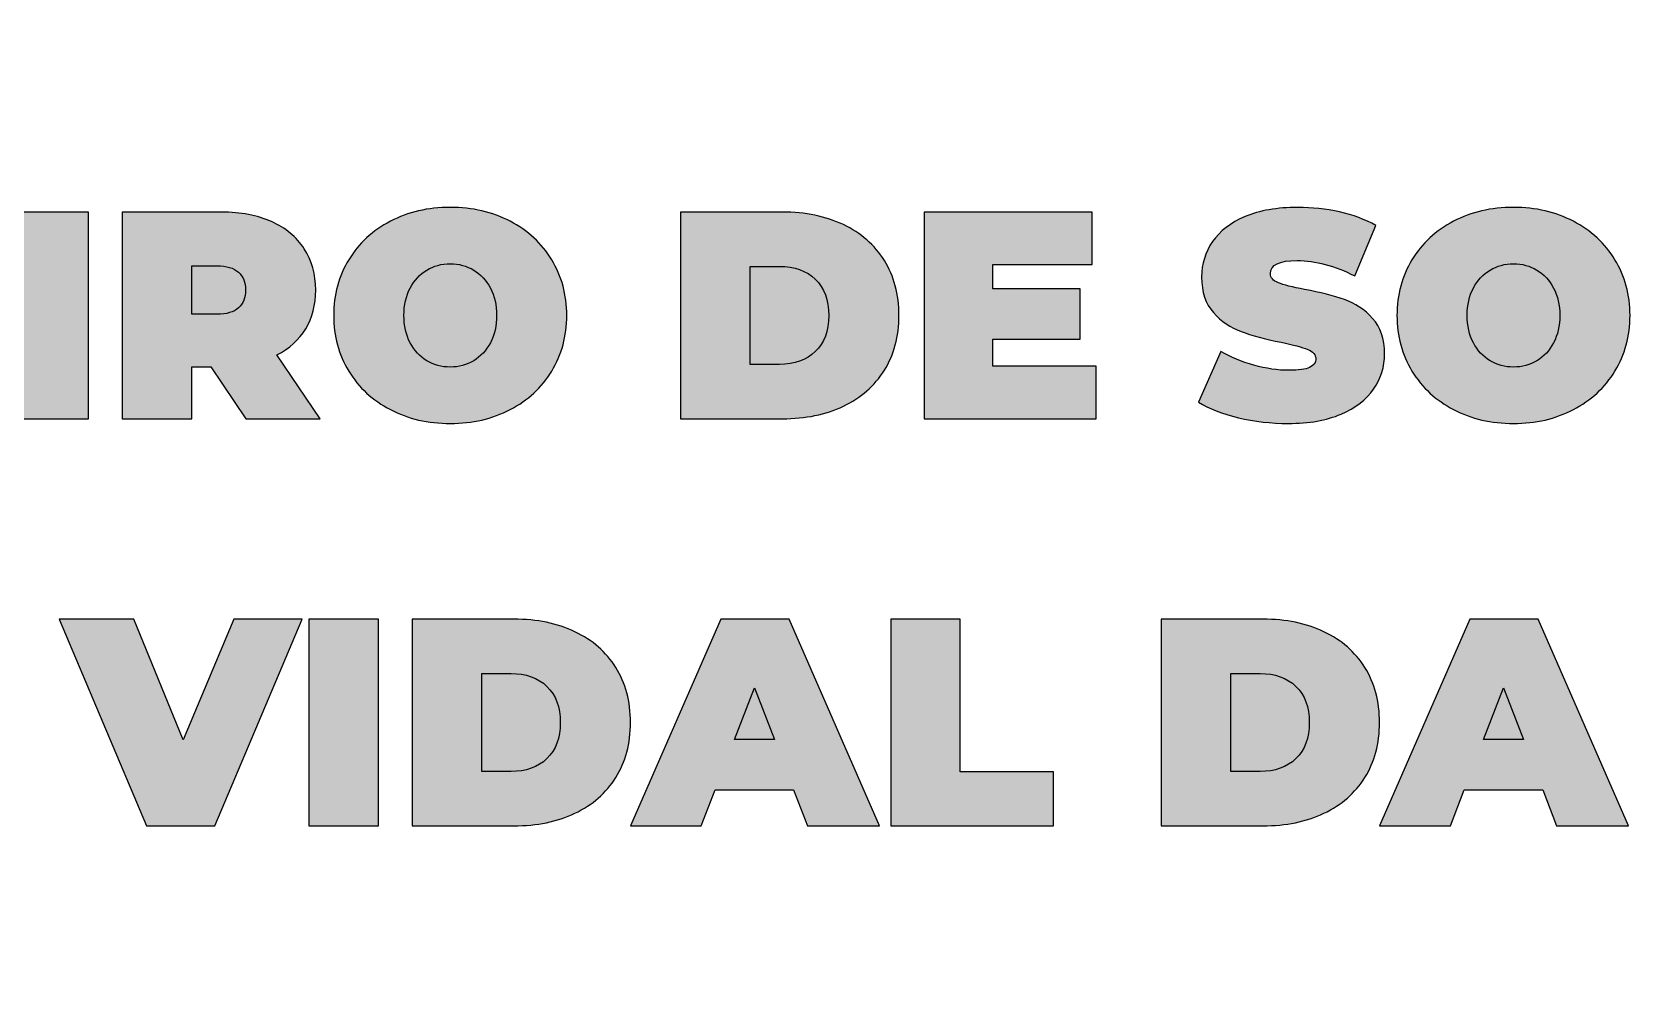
# Model space of a CAD drawing. Header units: centimetres. Extents: x -11.4 to 58.6, y -38.7 to 22.4.
# Drawn here: x -1.379 to 1.615, y 7.141 to 8.939 of the extents above; entities that cross this region are included whole.
import ezdxf

# ---------------------------------------------------------------- set-up
doc = ezdxf.new("R2010")
doc.units = ezdxf.units.CM
doc.header["$MEASUREMENT"] = 0
doc.layers.add('Camada 1', color=7, linetype='Continuous')

msp = doc.modelspace()

# ---------------------------------------------------------------- hatches: boundary and pattern name
at = {"layer": 'Camada 1', "true_color": 0x373435}
h = msp.add_hatch(color=250, dxfattribs=at)
edge = h.paths.add_edge_path()
edge.add_spline(control_points=[(-1.40403, 8.6042), (-1.40403, 8.6042), (-1.27449, 8.6042), (-1.27449, 8.6042), (-1.27449, 8.6042), (-1.27449, 8.21999), (-1.27449, 8.21999), (-1.27449, 8.21999), (-1.40403, 8.21999), (-1.40403, 8.21999), (-1.40403, 8.21999), (-1.40403, 8.6042), (-1.40403, 8.6042)], knot_values=[0, 0, 0, 0, 0.25, 0.25, 0.25, 0.5, 0.5, 0.5, 0.75, 0.75, 0.75, 1, 1, 1, 1], degree=3, periodic=1)
h = msp.add_hatch(color=250, dxfattribs=at)
edge = h.paths.add_edge_path()
edge.add_spline(control_points=[(-1.04725, 8.31659), (-1.04725, 8.31659), (-1.08238, 8.31659), (-1.08238, 8.31659), (-1.08238, 8.31659), (-1.08238, 8.21999), (-1.08238, 8.21999), (-1.08238, 8.21999), (-1.21192, 8.21999), (-1.21192, 8.21999), (-1.21192, 8.21999), (-1.21192, 8.6042), (-1.21192, 8.6042), (-1.21192, 8.6042), (-1.02695, 8.6042), (-1.02695, 8.6042), (-0.99145, 8.6042), (-0.96053, 8.59835), (-0.93418, 8.58664), (-0.90784, 8.57493), (-0.88753, 8.5581), (-0.87326, 8.53614), (-0.85899, 8.51419), (-0.85185, 8.48857), (-0.85185, 8.4593), (-0.85185, 8.43185), (-0.85807, 8.40789), (-0.87051, 8.3874), (-0.88296, 8.3669), (-0.90088, 8.35062), (-0.9243, 8.33854), (-0.9243, 8.33854), (-0.84362, 8.21999), (-0.84362, 8.21999), (-0.84362, 8.21999), (-0.98194, 8.21999), (-0.98194, 8.21999), (-0.98194, 8.21999), (-1.04725, 8.31659), (-1.04725, 8.31659)], knot_values=[0, 0, 0, 0, 0.0769231, 0.0769231, 0.0769231, 0.1538462, 0.1538462, 0.1538462, 0.2307692, 0.2307692, 0.2307692, 0.3076923, 0.3076923, 0.3076923, 0.3846154, 0.3846154, 0.3846154, 0.4615385, 0.4615385, 0.4615385, 0.5384615, 0.5384615, 0.5384615, 0.6153846, 0.6153846, 0.6153846, 0.6923077, 0.6923077, 0.6923077, 0.7692308, 0.7692308, 0.7692308, 0.8461538, 0.8461538, 0.8461538, 0.9230769, 0.9230769, 0.9230769, 1, 1, 1, 1], degree=3, periodic=1)
h = msp.add_hatch(color=250, dxfattribs=at)
edge = h.paths.add_edge_path()
edge.add_spline(control_points=[(-0.60156, 8.2112), (-0.64291, 8.2112), (-0.68005, 8.2198), (-0.71298, 8.237), (-0.74592, 8.2542), (-0.77171, 8.27808), (-0.79038, 8.30863), (-0.80904, 8.33918), (-0.81837, 8.37367), (-0.81837, 8.4121), (-0.81837, 8.45052), (-0.80904, 8.48501), (-0.79038, 8.51556), (-0.77171, 8.54611), (-0.74592, 8.56999), (-0.71298, 8.58719), (-0.68005, 8.60439), (-0.64291, 8.61299), (-0.60156, 8.61299), (-0.56021, 8.61299), (-0.52307, 8.60439), (-0.49014, 8.58719), (-0.4572, 8.56999), (-0.43141, 8.54611), (-0.41274, 8.51556), (-0.39408, 8.48501), (-0.38475, 8.45052), (-0.38475, 8.4121), (-0.38475, 8.37367), (-0.39408, 8.33918), (-0.41274, 8.30863), (-0.43141, 8.27808), (-0.4572, 8.2542), (-0.49014, 8.237), (-0.52307, 8.2198), (-0.56021, 8.2112), (-0.60156, 8.2112)], knot_values=[0, 0, 0, 0, 0.0833333, 0.0833333, 0.0833333, 0.1666667, 0.1666667, 0.1666667, 0.25, 0.25, 0.25, 0.3333333, 0.3333333, 0.3333333, 0.4166667, 0.4166667, 0.4166667, 0.5, 0.5, 0.5, 0.5833333, 0.5833333, 0.5833333, 0.6666667, 0.6666667, 0.6666667, 0.75, 0.75, 0.75, 0.8333333, 0.8333333, 0.8333333, 0.9166667, 0.9166667, 0.9166667, 1, 1, 1, 1], degree=3, periodic=1)
h = msp.add_hatch(color=250, dxfattribs=at)
edge = h.paths.add_edge_path()
edge.add_spline(control_points=[(-0.17288, 8.6042), (-0.17288, 8.6042), (0.01648, 8.6042), (0.01648, 8.6042), (0.0593, 8.6042), (0.09708, 8.59643), (0.12983, 8.58088), (0.16258, 8.56532), (0.18801, 8.5431), (0.20613, 8.51419), (0.22424, 8.48528), (0.23329, 8.45125), (0.23329, 8.4121), (0.23329, 8.37294), (0.22424, 8.33891), (0.20613, 8.31), (0.18801, 8.28109), (0.16258, 8.25887), (0.12983, 8.24332), (0.09708, 8.22776), (0.0593, 8.21999), (0.01648, 8.21999), (0.01648, 8.21999), (-0.17288, 8.21999), (-0.17288, 8.21999), (-0.17288, 8.21999), (-0.17288, 8.6042), (-0.17288, 8.6042)], knot_values=[0, 0, 0, 0, 0.1111111, 0.1111111, 0.1111111, 0.2222222, 0.2222222, 0.2222222, 0.3333333, 0.3333333, 0.3333333, 0.4444444, 0.4444444, 0.4444444, 0.5555556, 0.5555556, 0.5555556, 0.6666667, 0.6666667, 0.6666667, 0.7777778, 0.7777778, 0.7777778, 0.8888889, 0.8888889, 0.8888889, 1, 1, 1, 1], degree=3, periodic=1)
h = msp.add_hatch(color=250, dxfattribs=at)
edge = h.paths.add_edge_path()
edge.add_spline(control_points=[(0.59995, 8.31769), (0.59995, 8.31769), (0.59995, 8.21999), (0.59995, 8.21999), (0.59995, 8.21999), (0.2805, 8.21999), (0.2805, 8.21999), (0.2805, 8.21999), (0.2805, 8.6042), (0.2805, 8.6042), (0.2805, 8.6042), (0.59281, 8.6042), (0.59281, 8.6042), (0.59281, 8.6042), (0.59281, 8.5065), (0.59281, 8.5065), (0.59281, 8.5065), (0.40784, 8.5065), (0.40784, 8.5065), (0.40784, 8.5065), (0.40784, 8.46149), (0.40784, 8.46149), (0.40784, 8.46149), (0.57031, 8.46149), (0.57031, 8.46149), (0.57031, 8.46149), (0.57031, 8.36818), (0.57031, 8.36818), (0.57031, 8.36818), (0.40784, 8.36818), (0.40784, 8.36818), (0.40784, 8.36818), (0.40784, 8.31769), (0.40784, 8.31769), (0.40784, 8.31769), (0.59995, 8.31769), (0.59995, 8.31769)], knot_values=[0, 0, 0, 0, 0.0833333, 0.0833333, 0.0833333, 0.1666667, 0.1666667, 0.1666667, 0.25, 0.25, 0.25, 0.3333333, 0.3333333, 0.3333333, 0.4166667, 0.4166667, 0.4166667, 0.5, 0.5, 0.5, 0.5833333, 0.5833333, 0.5833333, 0.6666667, 0.6666667, 0.6666667, 0.75, 0.75, 0.75, 0.8333333, 0.8333333, 0.8333333, 0.9166667, 0.9166667, 0.9166667, 1, 1, 1, 1], degree=3, periodic=1)
h = msp.add_hatch(color=250, dxfattribs=at)
edge = h.paths.add_edge_path()
edge.add_spline(control_points=[(0.95782, 8.2112), (0.92599, 8.2112), (0.89498, 8.21477), (0.86479, 8.22191), (0.8346, 8.22904), (0.80981, 8.23865), (0.79041, 8.25072), (0.79041, 8.25072), (0.83213, 8.34513), (0.83213, 8.34513), (0.85042, 8.33452), (0.87092, 8.32601), (0.8936, 8.31961), (0.91629, 8.3132), (0.93806, 8.31), (0.95892, 8.31), (0.97685, 8.31), (0.98966, 8.31174), (0.99734, 8.31522), (1.00503, 8.31869), (1.00887, 8.32391), (1.00887, 8.33086), (1.00887, 8.33891), (1.00384, 8.34495), (0.99378, 8.34897), (0.98371, 8.353), (0.96715, 8.35739), (0.9441, 8.36215), (0.91446, 8.36837), (0.88976, 8.37505), (0.87, 8.38218), (0.85024, 8.38932), (0.83304, 8.40103), (0.81841, 8.41731), (0.80377, 8.43359), (0.79645, 8.45564), (0.79645, 8.48345), (0.79645, 8.5076), (0.80322, 8.52956), (0.81676, 8.54932), (0.8303, 8.56908), (0.85052, 8.58463), (0.87741, 8.59597), (0.90431, 8.60732), (0.93696, 8.61299), (0.97539, 8.61299), (1.00173, 8.61299), (1.02762, 8.61015), (1.05306, 8.60448), (1.07849, 8.59881), (1.1009, 8.59048), (1.12029, 8.5795), (1.12029, 8.5795), (1.08132, 8.48565), (1.08132, 8.48565), (1.04363, 8.50468), (1.00795, 8.51419), (0.97429, 8.51419), (0.94099, 8.51419), (0.92434, 8.50614), (0.92434, 8.49004), (0.92434, 8.48235), (0.92928, 8.47659), (0.93916, 8.47275), (0.94904, 8.46891), (0.96533, 8.46479), (0.98801, 8.4604), (1.01728, 8.45491), (1.04198, 8.4486), (1.06211, 8.44146), (1.08224, 8.43433), (1.09971, 8.42271), (1.11453, 8.40661), (1.12935, 8.39051), (1.13676, 8.36855), (1.13676, 8.34074), (1.13676, 8.31659), (1.12999, 8.29472), (1.11645, 8.27515), (1.10291, 8.25557), (1.0827, 8.24002), (1.0558, 8.2285), (1.02891, 8.21696), (0.99624, 8.2112), (0.95782, 8.2112)], knot_values=[0, 0, 0, 0, 0.0357143, 0.0357143, 0.0357143, 0.0714286, 0.0714286, 0.0714286, 0.1071429, 0.1071429, 0.1071429, 0.1428571, 0.1428571, 0.1428571, 0.1785714, 0.1785714, 0.1785714, 0.2142857, 0.2142857, 0.2142857, 0.25, 0.25, 0.25, 0.2857143, 0.2857143, 0.2857143, 0.3214286, 0.3214286, 0.3214286, 0.3571429, 0.3571429, 0.3571429, 0.3928571, 0.3928571, 0.3928571, 0.4285714, 0.4285714, 0.4285714, 0.4642857, 0.4642857, 0.4642857, 0.5, 0.5, 0.5, 0.5357143, 0.5357143, 0.5357143, 0.5714286, 0.5714286, 0.5714286, 0.6071429, 0.6071429, 0.6071429, 0.6428571, 0.6428571, 0.6428571, 0.6785714, 0.6785714, 0.6785714, 0.7142857, 0.7142857, 0.7142857, 0.75, 0.75, 0.75, 0.7857143, 0.7857143, 0.7857143, 0.8214286, 0.8214286, 0.8214286, 0.8571429, 0.8571429, 0.8571429, 0.8928571, 0.8928571, 0.8928571, 0.9285714, 0.9285714, 0.9285714, 0.9642857, 0.9642857, 0.9642857, 1, 1, 1, 1], degree=3, periodic=1)
h = msp.add_hatch(color=250, dxfattribs=at)
edge = h.paths.add_edge_path()
edge.add_spline(control_points=[(1.37662, 8.2112), (1.33527, 8.2112), (1.29813, 8.2198), (1.2652, 8.237), (1.23227, 8.2542), (1.20647, 8.27808), (1.18781, 8.30863), (1.16914, 8.33918), (1.15981, 8.37367), (1.15981, 8.4121), (1.15981, 8.45052), (1.16914, 8.48501), (1.18781, 8.51556), (1.20647, 8.54611), (1.23227, 8.56999), (1.2652, 8.58719), (1.29813, 8.60439), (1.33527, 8.61299), (1.37662, 8.61299), (1.41797, 8.61299), (1.45511, 8.60439), (1.48805, 8.58719), (1.52098, 8.56999), (1.54678, 8.54611), (1.56544, 8.51556), (1.5841, 8.48501), (1.59343, 8.45052), (1.59343, 8.4121), (1.59343, 8.37367), (1.5841, 8.33918), (1.56544, 8.30863), (1.54678, 8.27808), (1.52098, 8.2542), (1.48805, 8.237), (1.45511, 8.2198), (1.41797, 8.2112), (1.37662, 8.2112)], knot_values=[0, 0, 0, 0, 0.0833333, 0.0833333, 0.0833333, 0.1666667, 0.1666667, 0.1666667, 0.25, 0.25, 0.25, 0.3333333, 0.3333333, 0.3333333, 0.4166667, 0.4166667, 0.4166667, 0.5, 0.5, 0.5, 0.5833333, 0.5833333, 0.5833333, 0.6666667, 0.6666667, 0.6666667, 0.75, 0.75, 0.75, 0.8333333, 0.8333333, 0.8333333, 0.9166667, 0.9166667, 0.9166667, 1, 1, 1, 1], degree=3, periodic=1)
h = msp.add_hatch(color=250, dxfattribs=at)
edge = h.paths.add_edge_path()
edge.add_spline(control_points=[(-0.60156, 8.31604), (-0.58546, 8.31604), (-0.57091, 8.31997), (-0.55792, 8.32784), (-0.54493, 8.33571), (-0.5346, 8.34687), (-0.52691, 8.36133), (-0.51923, 8.37578), (-0.51538, 8.3927), (-0.51538, 8.4121), (-0.51538, 8.43149), (-0.51923, 8.44841), (-0.52691, 8.46287), (-0.5346, 8.47732), (-0.54493, 8.48848), (-0.55792, 8.49635), (-0.57091, 8.50422), (-0.58546, 8.50815), (-0.60156, 8.50815), (-0.61766, 8.50815), (-0.63221, 8.50422), (-0.64519, 8.49635), (-0.65819, 8.48848), (-0.66852, 8.47732), (-0.67621, 8.46287), (-0.68389, 8.44841), (-0.68773, 8.43149), (-0.68773, 8.4121), (-0.68773, 8.3927), (-0.68389, 8.37578), (-0.67621, 8.36133), (-0.66852, 8.34687), (-0.65819, 8.33571), (-0.64519, 8.32784), (-0.63221, 8.31997), (-0.61766, 8.31604), (-0.60156, 8.31604)], knot_values=[0, 0, 0, 0, 0.0833333, 0.0833333, 0.0833333, 0.1666667, 0.1666667, 0.1666667, 0.25, 0.25, 0.25, 0.3333333, 0.3333333, 0.3333333, 0.4166667, 0.4166667, 0.4166667, 0.5, 0.5, 0.5, 0.5833333, 0.5833333, 0.5833333, 0.6666667, 0.6666667, 0.6666667, 0.75, 0.75, 0.75, 0.8333333, 0.8333333, 0.8333333, 0.9166667, 0.9166667, 0.9166667, 1, 1, 1, 1], degree=3, periodic=1)
h = msp.add_hatch(color=250, dxfattribs=at)
edge = h.paths.add_edge_path()
edge.add_spline(control_points=[(1.37662, 8.31604), (1.39272, 8.31604), (1.40727, 8.31997), (1.42026, 8.32784), (1.43325, 8.33571), (1.44359, 8.34687), (1.45127, 8.36133), (1.45895, 8.37578), (1.4628, 8.3927), (1.4628, 8.4121), (1.4628, 8.43149), (1.45895, 8.44841), (1.45127, 8.46287), (1.44359, 8.47732), (1.43325, 8.48848), (1.42026, 8.49635), (1.40727, 8.50422), (1.39272, 8.50815), (1.37662, 8.50815), (1.36052, 8.50815), (1.34597, 8.50422), (1.33299, 8.49635), (1.32, 8.48848), (1.30966, 8.47732), (1.30197, 8.46287), (1.29429, 8.44841), (1.29045, 8.43149), (1.29045, 8.4121), (1.29045, 8.3927), (1.29429, 8.37578), (1.30197, 8.36133), (1.30966, 8.34687), (1.32, 8.33571), (1.33299, 8.32784), (1.34597, 8.31997), (1.36052, 8.31604), (1.37662, 8.31604)], knot_values=[0, 0, 0, 0, 0.0833333, 0.0833333, 0.0833333, 0.1666667, 0.1666667, 0.1666667, 0.25, 0.25, 0.25, 0.3333333, 0.3333333, 0.3333333, 0.4166667, 0.4166667, 0.4166667, 0.5, 0.5, 0.5, 0.5833333, 0.5833333, 0.5833333, 0.6666667, 0.6666667, 0.6666667, 0.75, 0.75, 0.75, 0.8333333, 0.8333333, 0.8333333, 0.9166667, 0.9166667, 0.9166667, 1, 1, 1, 1], degree=3, periodic=1)
h = msp.add_hatch(color=250, dxfattribs=at)
edge = h.paths.add_edge_path()
edge.add_spline(control_points=[(-0.98249, 8.4593), (-0.98249, 8.47357), (-0.98688, 8.48464), (-0.99566, 8.49251), (-1.00444, 8.50037), (-1.01761, 8.50431), (-1.03518, 8.50431), (-1.03518, 8.50431), (-1.08238, 8.50431), (-1.08238, 8.50431), (-1.08238, 8.50431), (-1.08238, 8.41429), (-1.08238, 8.41429), (-1.08238, 8.41429), (-1.03518, 8.41429), (-1.03518, 8.41429), (-1.01761, 8.41429), (-1.00444, 8.41822), (-0.99566, 8.42609), (-0.98688, 8.43396), (-0.98249, 8.44503), (-0.98249, 8.4593)], knot_values=[0, 0, 0, 0, 0.1428571, 0.1428571, 0.1428571, 0.2857143, 0.2857143, 0.2857143, 0.4285714, 0.4285714, 0.4285714, 0.5714286, 0.5714286, 0.5714286, 0.7142857, 0.7142857, 0.7142857, 0.8571429, 0.8571429, 0.8571429, 1, 1, 1, 1], degree=3, periodic=1)
h = msp.add_hatch(color=250, dxfattribs=at)
edge = h.paths.add_edge_path()
edge.add_spline(control_points=[(0.011, 8.32098), (0.03881, 8.32098), (0.06104, 8.32894), (0.07769, 8.34486), (0.09434, 8.36078), (0.10266, 8.38319), (0.10266, 8.4121), (0.10266, 8.441), (0.09434, 8.46342), (0.07769, 8.47934), (0.06104, 8.49525), (0.03881, 8.50321), (0.011, 8.50321), (0.011, 8.50321), (-0.04334, 8.50321), (-0.04334, 8.50321), (-0.04334, 8.50321), (-0.04334, 8.32098), (-0.04334, 8.32098), (-0.04334, 8.32098), (0.011, 8.32098), (0.011, 8.32098)], knot_values=[0, 0, 0, 0, 0.1428571, 0.1428571, 0.1428571, 0.2857143, 0.2857143, 0.2857143, 0.4285714, 0.4285714, 0.4285714, 0.5714286, 0.5714286, 0.5714286, 0.7142857, 0.7142857, 0.7142857, 0.8571429, 0.8571429, 0.8571429, 1, 1, 1, 1], degree=3, periodic=1)
h = msp.add_hatch(color=250, dxfattribs=at)
edge = h.paths.add_edge_path()
edge.add_spline(control_points=[(-0.8771, 7.84729), (-0.8771, 7.84729), (-1.03957, 7.46307), (-1.03957, 7.46307), (-1.03957, 7.46307), (-1.16691, 7.46307), (-1.16691, 7.46307), (-1.16691, 7.46307), (-1.32938, 7.84729), (-1.32938, 7.84729), (-1.32938, 7.84729), (-1.18996, 7.84729), (-1.18996, 7.84729), (-1.18996, 7.84729), (-1.0983, 7.6228), (-1.0983, 7.6228), (-1.0983, 7.6228), (-1.00444, 7.84729), (-1.00444, 7.84729), (-1.00444, 7.84729), (-0.8771, 7.84729), (-0.8771, 7.84729)], knot_values=[0, 0, 0, 0, 0.1428571, 0.1428571, 0.1428571, 0.2857143, 0.2857143, 0.2857143, 0.4285714, 0.4285714, 0.4285714, 0.5714286, 0.5714286, 0.5714286, 0.7142857, 0.7142857, 0.7142857, 0.8571429, 0.8571429, 0.8571429, 1, 1, 1, 1], degree=3, periodic=1)
h = msp.add_hatch(color=250, dxfattribs=at)
edge = h.paths.add_edge_path()
edge.add_spline(control_points=[(-0.86448, 7.84729), (-0.86448, 7.84729), (-0.73494, 7.84729), (-0.73494, 7.84729), (-0.73494, 7.84729), (-0.73494, 7.46307), (-0.73494, 7.46307), (-0.73494, 7.46307), (-0.86448, 7.46307), (-0.86448, 7.46307), (-0.86448, 7.46307), (-0.86448, 7.84729), (-0.86448, 7.84729)], knot_values=[0, 0, 0, 0, 0.25, 0.25, 0.25, 0.5, 0.5, 0.5, 0.75, 0.75, 0.75, 1, 1, 1, 1], degree=3, periodic=1)
h = msp.add_hatch(color=250, dxfattribs=at)
edge = h.paths.add_edge_path()
edge.add_spline(control_points=[(-0.67237, 7.84729), (-0.67237, 7.84729), (-0.483, 7.84729), (-0.483, 7.84729), (-0.44019, 7.84729), (-0.40241, 7.83952), (-0.36965, 7.82397), (-0.33691, 7.80841), (-0.31147, 7.78618), (-0.29336, 7.75728), (-0.27525, 7.72837), (-0.26619, 7.69434), (-0.26619, 7.65518), (-0.26619, 7.61603), (-0.27525, 7.582), (-0.29336, 7.55309), (-0.31147, 7.52418), (-0.33691, 7.50195), (-0.36965, 7.4864), (-0.40241, 7.47085), (-0.44019, 7.46307), (-0.483, 7.46307), (-0.483, 7.46307), (-0.67237, 7.46307), (-0.67237, 7.46307), (-0.67237, 7.46307), (-0.67237, 7.84729), (-0.67237, 7.84729)], knot_values=[0, 0, 0, 0, 0.1111111, 0.1111111, 0.1111111, 0.2222222, 0.2222222, 0.2222222, 0.3333333, 0.3333333, 0.3333333, 0.4444444, 0.4444444, 0.4444444, 0.5555556, 0.5555556, 0.5555556, 0.6666667, 0.6666667, 0.6666667, 0.7777778, 0.7777778, 0.7777778, 0.8888889, 0.8888889, 0.8888889, 1, 1, 1, 1], degree=3, periodic=1)
h = msp.add_hatch(color=250, dxfattribs=at)
edge = h.paths.add_edge_path()
edge.add_spline(control_points=[(0.03734, 7.53004), (0.03734, 7.53004), (-0.10866, 7.53004), (-0.10866, 7.53004), (-0.10866, 7.53004), (-0.13446, 7.46307), (-0.13446, 7.46307), (-0.13446, 7.46307), (-0.26619, 7.46307), (-0.26619, 7.46307), (-0.26619, 7.46307), (-0.09823, 7.84729), (-0.09823, 7.84729), (-0.09823, 7.84729), (0.02911, 7.84729), (0.02911, 7.84729), (0.02911, 7.84729), (0.19707, 7.46307), (0.19707, 7.46307), (0.19707, 7.46307), (0.06314, 7.46307), (0.06314, 7.46307), (0.06314, 7.46307), (0.03734, 7.53004), (0.03734, 7.53004)], knot_values=[0, 0, 0, 0, 0.125, 0.125, 0.125, 0.25, 0.25, 0.25, 0.375, 0.375, 0.375, 0.5, 0.5, 0.5, 0.625, 0.625, 0.625, 0.75, 0.75, 0.75, 0.875, 0.875, 0.875, 1, 1, 1, 1], degree=3, periodic=1)
h = msp.add_hatch(color=250, dxfattribs=at)
edge = h.paths.add_edge_path()
edge.add_spline(control_points=[(0.21793, 7.84729), (0.21793, 7.84729), (0.34746, 7.84729), (0.34746, 7.84729), (0.34746, 7.84729), (0.34746, 7.56352), (0.34746, 7.56352), (0.34746, 7.56352), (0.52091, 7.56352), (0.52091, 7.56352), (0.52091, 7.56352), (0.52091, 7.46307), (0.52091, 7.46307), (0.52091, 7.46307), (0.21793, 7.46307), (0.21793, 7.46307), (0.21793, 7.46307), (0.21793, 7.84729), (0.21793, 7.84729)], knot_values=[0, 0, 0, 0, 0.1666667, 0.1666667, 0.1666667, 0.3333333, 0.3333333, 0.3333333, 0.5, 0.5, 0.5, 0.6666667, 0.6666667, 0.6666667, 0.8333333, 0.8333333, 0.8333333, 1, 1, 1, 1], degree=3, periodic=1)
h = msp.add_hatch(color=250, dxfattribs=at)
edge = h.paths.add_edge_path()
edge.add_spline(control_points=[(0.72125, 7.84729), (0.72125, 7.84729), (0.91062, 7.84729), (0.91062, 7.84729), (0.95343, 7.84729), (0.99121, 7.83952), (1.02397, 7.82397), (1.05671, 7.80841), (1.08215, 7.78618), (1.10026, 7.75728), (1.11837, 7.72837), (1.12743, 7.69434), (1.12743, 7.65518), (1.12743, 7.61603), (1.11837, 7.582), (1.10026, 7.55309), (1.08215, 7.52418), (1.05671, 7.50195), (1.02397, 7.4864), (0.99121, 7.47085), (0.95343, 7.46307), (0.91062, 7.46307), (0.91062, 7.46307), (0.72125, 7.46307), (0.72125, 7.46307), (0.72125, 7.46307), (0.72125, 7.84729), (0.72125, 7.84729)], knot_values=[0, 0, 0, 0, 0.1111111, 0.1111111, 0.1111111, 0.2222222, 0.2222222, 0.2222222, 0.3333333, 0.3333333, 0.3333333, 0.4444444, 0.4444444, 0.4444444, 0.5555556, 0.5555556, 0.5555556, 0.6666667, 0.6666667, 0.6666667, 0.7777778, 0.7777778, 0.7777778, 0.8888889, 0.8888889, 0.8888889, 1, 1, 1, 1], degree=3, periodic=1)
h = msp.add_hatch(color=250, dxfattribs=at)
edge = h.paths.add_edge_path()
edge.add_spline(control_points=[(1.43096, 7.53004), (1.43096, 7.53004), (1.28496, 7.53004), (1.28496, 7.53004), (1.28496, 7.53004), (1.25916, 7.46307), (1.25916, 7.46307), (1.25916, 7.46307), (1.12743, 7.46307), (1.12743, 7.46307), (1.12743, 7.46307), (1.29539, 7.84729), (1.29539, 7.84729), (1.29539, 7.84729), (1.42273, 7.84729), (1.42273, 7.84729), (1.42273, 7.84729), (1.59069, 7.46307), (1.59069, 7.46307), (1.59069, 7.46307), (1.45676, 7.46307), (1.45676, 7.46307), (1.45676, 7.46307), (1.43096, 7.53004), (1.43096, 7.53004)], knot_values=[0, 0, 0, 0, 0.125, 0.125, 0.125, 0.25, 0.25, 0.25, 0.375, 0.375, 0.375, 0.5, 0.5, 0.5, 0.625, 0.625, 0.625, 0.75, 0.75, 0.75, 0.875, 0.875, 0.875, 1, 1, 1, 1], degree=3, periodic=1)
h = msp.add_hatch(color=250, dxfattribs=at)
edge = h.paths.add_edge_path()
edge.add_spline(control_points=[(-0.48849, 7.56407), (-0.46068, 7.56407), (-0.43845, 7.57203), (-0.4218, 7.58795), (-0.40515, 7.60386), (-0.39683, 7.62627), (-0.39683, 7.65518), (-0.39683, 7.68409), (-0.40515, 7.70651), (-0.4218, 7.72242), (-0.43845, 7.73834), (-0.46068, 7.7463), (-0.48849, 7.7463), (-0.48849, 7.7463), (-0.54283, 7.7463), (-0.54283, 7.7463), (-0.54283, 7.7463), (-0.54283, 7.56407), (-0.54283, 7.56407), (-0.54283, 7.56407), (-0.48849, 7.56407), (-0.48849, 7.56407)], knot_values=[0, 0, 0, 0, 0.1428571, 0.1428571, 0.1428571, 0.2857143, 0.2857143, 0.2857143, 0.4285714, 0.4285714, 0.4285714, 0.5714286, 0.5714286, 0.5714286, 0.7142857, 0.7142857, 0.7142857, 0.8571429, 0.8571429, 0.8571429, 1, 1, 1, 1], degree=3, periodic=1)
h = msp.add_hatch(color=250, dxfattribs=at)
edge = h.paths.add_edge_path()
edge.add_spline(control_points=[(0.90513, 7.56407), (0.93294, 7.56407), (0.95517, 7.57203), (0.97182, 7.58795), (0.98847, 7.60386), (0.99679, 7.62627), (0.99679, 7.65518), (0.99679, 7.68409), (0.98847, 7.70651), (0.97182, 7.72242), (0.95517, 7.73834), (0.93294, 7.7463), (0.90513, 7.7463), (0.90513, 7.7463), (0.85079, 7.7463), (0.85079, 7.7463), (0.85079, 7.7463), (0.85079, 7.56407), (0.85079, 7.56407), (0.85079, 7.56407), (0.90513, 7.56407), (0.90513, 7.56407)], knot_values=[0, 0, 0, 0, 0.1428571, 0.1428571, 0.1428571, 0.2857143, 0.2857143, 0.2857143, 0.4285714, 0.4285714, 0.4285714, 0.5714286, 0.5714286, 0.5714286, 0.7142857, 0.7142857, 0.7142857, 0.8571429, 0.8571429, 0.8571429, 1, 1, 1, 1], degree=3, periodic=1)
h = msp.add_hatch(color=250, dxfattribs=at)
edge = h.paths.add_edge_path()
edge.add_spline(control_points=[(0.00167, 7.62335), (0.00167, 7.62335), (-0.03566, 7.71995), (-0.03566, 7.71995), (-0.03566, 7.71995), (-0.07298, 7.62335), (-0.07298, 7.62335), (-0.07298, 7.62335), (0.00167, 7.62335), (0.00167, 7.62335)], knot_values=[0, 0, 0, 0, 0.3333333, 0.3333333, 0.3333333, 0.6666667, 0.6666667, 0.6666667, 1, 1, 1, 1], degree=3, periodic=1)
h = msp.add_hatch(color=250, dxfattribs=at)
edge = h.paths.add_edge_path()
edge.add_spline(control_points=[(1.39528, 7.62335), (1.39528, 7.62335), (1.35796, 7.71995), (1.35796, 7.71995), (1.35796, 7.71995), (1.32064, 7.62335), (1.32064, 7.62335), (1.32064, 7.62335), (1.39528, 7.62335), (1.39528, 7.62335)], knot_values=[0, 0, 0, 0, 0.3333333, 0.3333333, 0.3333333, 0.6666667, 0.6666667, 0.6666667, 1, 1, 1, 1], degree=3, periodic=1)

# ---------------------------------------------------------------- linework, layer by layer
at = {"layer": 'Camada 1', "color": 250, "lineweight": 20}
msp.add_open_spline([(-6.39065, 22.42335), (-6.39065, 22.42335), (-3.39065, 22.42335), (-3.39065, 22.42335), (2.10935, 22.42335), (6.60935, 17.92336), (6.60935, 12.42336), (6.60935, 12.42336), (6.60935, -27.57665), (6.60935, -27.57665), (6.60935, -27.57665), (-11.39065, -27.57665), (-11.39065, -27.57665), (-11.39065, -27.57665), (-11.39065, 17.42334), (-11.39065, 17.42334), (-11.39065, 20.17334), (-9.14065, 22.42335), (-6.39065, 22.42335)], degree=3, knots=[0, 0, 0, 0, 0.1666667, 0.1666667, 0.1666667, 0.3333333, 0.3333333, 0.3333333, 0.5, 0.5, 0.5, 0.6666667, 0.6666667, 0.6666667, 0.8333333, 0.8333333, 0.8333333, 1, 1, 1, 1], dxfattribs=at)
at = {"layer": 'Camada 1', "color": 250}
for points, knots in [([(-1.40403, 8.6042), (-1.40403, 8.6042), (-1.27449, 8.6042), (-1.27449, 8.6042), (-1.27449, 8.6042), (-1.27449, 8.21999), (-1.27449, 8.21999), (-1.27449, 8.21999), (-1.40403, 8.21999), (-1.40403, 8.21999), (-1.40403, 8.21999), (-1.40403, 8.6042), (-1.40403, 8.6042)], [0, 0, 0, 0, 0.25, 0.25, 0.25, 0.5, 0.5, 0.5, 0.75, 0.75, 0.75, 1, 1, 1, 1]), ([(-1.04725, 8.31659), (-1.04725, 8.31659), (-1.08238, 8.31659), (-1.08238, 8.31659), (-1.08238, 8.31659), (-1.08238, 8.21999), (-1.08238, 8.21999), (-1.08238, 8.21999), (-1.21192, 8.21999), (-1.21192, 8.21999), (-1.21192, 8.21999), (-1.21192, 8.6042), (-1.21192, 8.6042), (-1.21192, 8.6042), (-1.02695, 8.6042), (-1.02695, 8.6042), (-0.99145, 8.6042), (-0.96053, 8.59835), (-0.93418, 8.58664), (-0.90784, 8.57493), (-0.88753, 8.5581), (-0.87326, 8.53614), (-0.85899, 8.51419), (-0.85185, 8.48857), (-0.85185, 8.4593), (-0.85185, 8.43185), (-0.85807, 8.40789), (-0.87051, 8.3874), (-0.88296, 8.3669), (-0.90088, 8.35062), (-0.9243, 8.33854), (-0.9243, 8.33854), (-0.84362, 8.21999), (-0.84362, 8.21999), (-0.84362, 8.21999), (-0.98194, 8.21999), (-0.98194, 8.21999), (-0.98194, 8.21999), (-1.04725, 8.31659), (-1.04725, 8.31659)], [0, 0, 0, 0, 0.0769231, 0.0769231, 0.0769231, 0.1538462, 0.1538462, 0.1538462, 0.2307692, 0.2307692, 0.2307692, 0.3076923, 0.3076923, 0.3076923, 0.3846154, 0.3846154, 0.3846154, 0.4615385, 0.4615385, 0.4615385, 0.5384615, 0.5384615, 0.5384615, 0.6153846, 0.6153846, 0.6153846, 0.6923077, 0.6923077, 0.6923077, 0.7692308, 0.7692308, 0.7692308, 0.8461538, 0.8461538, 0.8461538, 0.9230769, 0.9230769, 0.9230769, 1, 1, 1, 1]), ([(-0.60156, 8.2112), (-0.64291, 8.2112), (-0.68005, 8.2198), (-0.71298, 8.237), (-0.74592, 8.2542), (-0.77171, 8.27808), (-0.79038, 8.30863), (-0.80904, 8.33918), (-0.81837, 8.37367), (-0.81837, 8.4121), (-0.81837, 8.45052), (-0.80904, 8.48501), (-0.79038, 8.51556), (-0.77171, 8.54611), (-0.74592, 8.56999), (-0.71298, 8.58719), (-0.68005, 8.60439), (-0.64291, 8.61299), (-0.60156, 8.61299), (-0.56021, 8.61299), (-0.52307, 8.60439), (-0.49014, 8.58719), (-0.4572, 8.56999), (-0.43141, 8.54611), (-0.41274, 8.51556), (-0.39408, 8.48501), (-0.38475, 8.45052), (-0.38475, 8.4121), (-0.38475, 8.37367), (-0.39408, 8.33918), (-0.41274, 8.30863), (-0.43141, 8.27808), (-0.4572, 8.2542), (-0.49014, 8.237), (-0.52307, 8.2198), (-0.56021, 8.2112), (-0.60156, 8.2112)], [0, 0, 0, 0, 0.0833333, 0.0833333, 0.0833333, 0.1666667, 0.1666667, 0.1666667, 0.25, 0.25, 0.25, 0.3333333, 0.3333333, 0.3333333, 0.4166667, 0.4166667, 0.4166667, 0.5, 0.5, 0.5, 0.5833333, 0.5833333, 0.5833333, 0.6666667, 0.6666667, 0.6666667, 0.75, 0.75, 0.75, 0.8333333, 0.8333333, 0.8333333, 0.9166667, 0.9166667, 0.9166667, 1, 1, 1, 1]), ([(-0.17288, 8.6042), (-0.17288, 8.6042), (0.01648, 8.6042), (0.01648, 8.6042), (0.0593, 8.6042), (0.09708, 8.59643), (0.12983, 8.58088), (0.16258, 8.56532), (0.18801, 8.5431), (0.20613, 8.51419), (0.22424, 8.48528), (0.23329, 8.45125), (0.23329, 8.4121), (0.23329, 8.37294), (0.22424, 8.33891), (0.20613, 8.31), (0.18801, 8.28109), (0.16258, 8.25887), (0.12983, 8.24332), (0.09708, 8.22776), (0.0593, 8.21999), (0.01648, 8.21999), (0.01648, 8.21999), (-0.17288, 8.21999), (-0.17288, 8.21999), (-0.17288, 8.21999), (-0.17288, 8.6042), (-0.17288, 8.6042)], [0, 0, 0, 0, 0.1111111, 0.1111111, 0.1111111, 0.2222222, 0.2222222, 0.2222222, 0.3333333, 0.3333333, 0.3333333, 0.4444444, 0.4444444, 0.4444444, 0.5555556, 0.5555556, 0.5555556, 0.6666667, 0.6666667, 0.6666667, 0.7777778, 0.7777778, 0.7777778, 0.8888889, 0.8888889, 0.8888889, 1, 1, 1, 1]), ([(0.59995, 8.31769), (0.59995, 8.31769), (0.59995, 8.21999), (0.59995, 8.21999), (0.59995, 8.21999), (0.2805, 8.21999), (0.2805, 8.21999), (0.2805, 8.21999), (0.2805, 8.6042), (0.2805, 8.6042), (0.2805, 8.6042), (0.59281, 8.6042), (0.59281, 8.6042), (0.59281, 8.6042), (0.59281, 8.5065), (0.59281, 8.5065), (0.59281, 8.5065), (0.40784, 8.5065), (0.40784, 8.5065), (0.40784, 8.5065), (0.40784, 8.46149), (0.40784, 8.46149), (0.40784, 8.46149), (0.57031, 8.46149), (0.57031, 8.46149), (0.57031, 8.46149), (0.57031, 8.36818), (0.57031, 8.36818), (0.57031, 8.36818), (0.40784, 8.36818), (0.40784, 8.36818), (0.40784, 8.36818), (0.40784, 8.31769), (0.40784, 8.31769), (0.40784, 8.31769), (0.59995, 8.31769), (0.59995, 8.31769)], [0, 0, 0, 0, 0.0833333, 0.0833333, 0.0833333, 0.1666667, 0.1666667, 0.1666667, 0.25, 0.25, 0.25, 0.3333333, 0.3333333, 0.3333333, 0.4166667, 0.4166667, 0.4166667, 0.5, 0.5, 0.5, 0.5833333, 0.5833333, 0.5833333, 0.6666667, 0.6666667, 0.6666667, 0.75, 0.75, 0.75, 0.8333333, 0.8333333, 0.8333333, 0.9166667, 0.9166667, 0.9166667, 1, 1, 1, 1]), ([(0.95782, 8.2112), (0.92599, 8.2112), (0.89498, 8.21477), (0.86479, 8.22191), (0.8346, 8.22904), (0.80981, 8.23865), (0.79041, 8.25072), (0.79041, 8.25072), (0.83213, 8.34513), (0.83213, 8.34513), (0.85042, 8.33452), (0.87092, 8.32601), (0.8936, 8.31961), (0.91629, 8.3132), (0.93806, 8.31), (0.95892, 8.31), (0.97685, 8.31), (0.98966, 8.31174), (0.99734, 8.31522), (1.00503, 8.31869), (1.00887, 8.32391), (1.00887, 8.33086), (1.00887, 8.33891), (1.00384, 8.34495), (0.99378, 8.34897), (0.98371, 8.353), (0.96715, 8.35739), (0.9441, 8.36215), (0.91446, 8.36837), (0.88976, 8.37505), (0.87, 8.38218), (0.85024, 8.38932), (0.83304, 8.40103), (0.81841, 8.41731), (0.80377, 8.43359), (0.79645, 8.45564), (0.79645, 8.48345), (0.79645, 8.5076), (0.80322, 8.52956), (0.81676, 8.54932), (0.8303, 8.56908), (0.85052, 8.58463), (0.87741, 8.59597), (0.90431, 8.60732), (0.93696, 8.61299), (0.97539, 8.61299), (1.00173, 8.61299), (1.02762, 8.61015), (1.05306, 8.60448), (1.07849, 8.59881), (1.1009, 8.59048), (1.12029, 8.5795), (1.12029, 8.5795), (1.08132, 8.48565), (1.08132, 8.48565), (1.04363, 8.50468), (1.00795, 8.51419), (0.97429, 8.51419), (0.94099, 8.51419), (0.92434, 8.50614), (0.92434, 8.49004), (0.92434, 8.48235), (0.92928, 8.47659), (0.93916, 8.47275), (0.94904, 8.46891), (0.96533, 8.46479), (0.98801, 8.4604), (1.01728, 8.45491), (1.04198, 8.4486), (1.06211, 8.44146), (1.08224, 8.43433), (1.09971, 8.42271), (1.11453, 8.40661), (1.12935, 8.39051), (1.13676, 8.36855), (1.13676, 8.34074), (1.13676, 8.31659), (1.12999, 8.29472), (1.11645, 8.27515), (1.10291, 8.25557), (1.0827, 8.24002), (1.0558, 8.2285), (1.02891, 8.21696), (0.99624, 8.2112), (0.95782, 8.2112)], [0, 0, 0, 0, 0.0357143, 0.0357143, 0.0357143, 0.0714286, 0.0714286, 0.0714286, 0.1071429, 0.1071429, 0.1071429, 0.1428571, 0.1428571, 0.1428571, 0.1785714, 0.1785714, 0.1785714, 0.2142857, 0.2142857, 0.2142857, 0.25, 0.25, 0.25, 0.2857143, 0.2857143, 0.2857143, 0.3214286, 0.3214286, 0.3214286, 0.3571429, 0.3571429, 0.3571429, 0.3928571, 0.3928571, 0.3928571, 0.4285714, 0.4285714, 0.4285714, 0.4642857, 0.4642857, 0.4642857, 0.5, 0.5, 0.5, 0.5357143, 0.5357143, 0.5357143, 0.5714286, 0.5714286, 0.5714286, 0.6071429, 0.6071429, 0.6071429, 0.6428571, 0.6428571, 0.6428571, 0.6785714, 0.6785714, 0.6785714, 0.7142857, 0.7142857, 0.7142857, 0.75, 0.75, 0.75, 0.7857143, 0.7857143, 0.7857143, 0.8214286, 0.8214286, 0.8214286, 0.8571429, 0.8571429, 0.8571429, 0.8928571, 0.8928571, 0.8928571, 0.9285714, 0.9285714, 0.9285714, 0.9642857, 0.9642857, 0.9642857, 1, 1, 1, 1]), ([(1.37662, 8.2112), (1.33527, 8.2112), (1.29813, 8.2198), (1.2652, 8.237), (1.23227, 8.2542), (1.20647, 8.27808), (1.18781, 8.30863), (1.16914, 8.33918), (1.15981, 8.37367), (1.15981, 8.4121), (1.15981, 8.45052), (1.16914, 8.48501), (1.18781, 8.51556), (1.20647, 8.54611), (1.23227, 8.56999), (1.2652, 8.58719), (1.29813, 8.60439), (1.33527, 8.61299), (1.37662, 8.61299), (1.41797, 8.61299), (1.45511, 8.60439), (1.48805, 8.58719), (1.52098, 8.56999), (1.54678, 8.54611), (1.56544, 8.51556), (1.5841, 8.48501), (1.59343, 8.45052), (1.59343, 8.4121), (1.59343, 8.37367), (1.5841, 8.33918), (1.56544, 8.30863), (1.54678, 8.27808), (1.52098, 8.2542), (1.48805, 8.237), (1.45511, 8.2198), (1.41797, 8.2112), (1.37662, 8.2112)], [0, 0, 0, 0, 0.0833333, 0.0833333, 0.0833333, 0.1666667, 0.1666667, 0.1666667, 0.25, 0.25, 0.25, 0.3333333, 0.3333333, 0.3333333, 0.4166667, 0.4166667, 0.4166667, 0.5, 0.5, 0.5, 0.5833333, 0.5833333, 0.5833333, 0.6666667, 0.6666667, 0.6666667, 0.75, 0.75, 0.75, 0.8333333, 0.8333333, 0.8333333, 0.9166667, 0.9166667, 0.9166667, 1, 1, 1, 1]), ([(-0.60156, 8.31604), (-0.58546, 8.31604), (-0.57091, 8.31997), (-0.55792, 8.32784), (-0.54493, 8.33571), (-0.5346, 8.34687), (-0.52691, 8.36133), (-0.51923, 8.37578), (-0.51538, 8.3927), (-0.51538, 8.4121), (-0.51538, 8.43149), (-0.51923, 8.44841), (-0.52691, 8.46287), (-0.5346, 8.47732), (-0.54493, 8.48848), (-0.55792, 8.49635), (-0.57091, 8.50422), (-0.58546, 8.50815), (-0.60156, 8.50815), (-0.61766, 8.50815), (-0.63221, 8.50422), (-0.64519, 8.49635), (-0.65819, 8.48848), (-0.66852, 8.47732), (-0.67621, 8.46287), (-0.68389, 8.44841), (-0.68773, 8.43149), (-0.68773, 8.4121), (-0.68773, 8.3927), (-0.68389, 8.37578), (-0.67621, 8.36133), (-0.66852, 8.34687), (-0.65819, 8.33571), (-0.64519, 8.32784), (-0.63221, 8.31997), (-0.61766, 8.31604), (-0.60156, 8.31604)], [0, 0, 0, 0, 0.0833333, 0.0833333, 0.0833333, 0.1666667, 0.1666667, 0.1666667, 0.25, 0.25, 0.25, 0.3333333, 0.3333333, 0.3333333, 0.4166667, 0.4166667, 0.4166667, 0.5, 0.5, 0.5, 0.5833333, 0.5833333, 0.5833333, 0.6666667, 0.6666667, 0.6666667, 0.75, 0.75, 0.75, 0.8333333, 0.8333333, 0.8333333, 0.9166667, 0.9166667, 0.9166667, 1, 1, 1, 1]), ([(1.37662, 8.31604), (1.39272, 8.31604), (1.40727, 8.31997), (1.42026, 8.32784), (1.43325, 8.33571), (1.44359, 8.34687), (1.45127, 8.36133), (1.45895, 8.37578), (1.4628, 8.3927), (1.4628, 8.4121), (1.4628, 8.43149), (1.45895, 8.44841), (1.45127, 8.46287), (1.44359, 8.47732), (1.43325, 8.48848), (1.42026, 8.49635), (1.40727, 8.50422), (1.39272, 8.50815), (1.37662, 8.50815), (1.36052, 8.50815), (1.34597, 8.50422), (1.33299, 8.49635), (1.32, 8.48848), (1.30966, 8.47732), (1.30197, 8.46287), (1.29429, 8.44841), (1.29045, 8.43149), (1.29045, 8.4121), (1.29045, 8.3927), (1.29429, 8.37578), (1.30197, 8.36133), (1.30966, 8.34687), (1.32, 8.33571), (1.33299, 8.32784), (1.34597, 8.31997), (1.36052, 8.31604), (1.37662, 8.31604)], [0, 0, 0, 0, 0.0833333, 0.0833333, 0.0833333, 0.1666667, 0.1666667, 0.1666667, 0.25, 0.25, 0.25, 0.3333333, 0.3333333, 0.3333333, 0.4166667, 0.4166667, 0.4166667, 0.5, 0.5, 0.5, 0.5833333, 0.5833333, 0.5833333, 0.6666667, 0.6666667, 0.6666667, 0.75, 0.75, 0.75, 0.8333333, 0.8333333, 0.8333333, 0.9166667, 0.9166667, 0.9166667, 1, 1, 1, 1]), ([(-0.98249, 8.4593), (-0.98249, 8.47357), (-0.98688, 8.48464), (-0.99566, 8.49251), (-1.00444, 8.50037), (-1.01761, 8.50431), (-1.03518, 8.50431), (-1.03518, 8.50431), (-1.08238, 8.50431), (-1.08238, 8.50431), (-1.08238, 8.50431), (-1.08238, 8.41429), (-1.08238, 8.41429), (-1.08238, 8.41429), (-1.03518, 8.41429), (-1.03518, 8.41429), (-1.01761, 8.41429), (-1.00444, 8.41822), (-0.99566, 8.42609), (-0.98688, 8.43396), (-0.98249, 8.44503), (-0.98249, 8.4593)], [0, 0, 0, 0, 0.1428571, 0.1428571, 0.1428571, 0.2857143, 0.2857143, 0.2857143, 0.4285714, 0.4285714, 0.4285714, 0.5714286, 0.5714286, 0.5714286, 0.7142857, 0.7142857, 0.7142857, 0.8571429, 0.8571429, 0.8571429, 1, 1, 1, 1]), ([(0.011, 8.32098), (0.03881, 8.32098), (0.06104, 8.32894), (0.07769, 8.34486), (0.09434, 8.36078), (0.10266, 8.38319), (0.10266, 8.4121), (0.10266, 8.441), (0.09434, 8.46342), (0.07769, 8.47934), (0.06104, 8.49525), (0.03881, 8.50321), (0.011, 8.50321), (0.011, 8.50321), (-0.04334, 8.50321), (-0.04334, 8.50321), (-0.04334, 8.50321), (-0.04334, 8.32098), (-0.04334, 8.32098), (-0.04334, 8.32098), (0.011, 8.32098), (0.011, 8.32098)], [0, 0, 0, 0, 0.1428571, 0.1428571, 0.1428571, 0.2857143, 0.2857143, 0.2857143, 0.4285714, 0.4285714, 0.4285714, 0.5714286, 0.5714286, 0.5714286, 0.7142857, 0.7142857, 0.7142857, 0.8571429, 0.8571429, 0.8571429, 1, 1, 1, 1]), ([(-0.8771, 7.84729), (-0.8771, 7.84729), (-1.03957, 7.46307), (-1.03957, 7.46307), (-1.03957, 7.46307), (-1.16691, 7.46307), (-1.16691, 7.46307), (-1.16691, 7.46307), (-1.32938, 7.84729), (-1.32938, 7.84729), (-1.32938, 7.84729), (-1.18996, 7.84729), (-1.18996, 7.84729), (-1.18996, 7.84729), (-1.0983, 7.6228), (-1.0983, 7.6228), (-1.0983, 7.6228), (-1.00444, 7.84729), (-1.00444, 7.84729), (-1.00444, 7.84729), (-0.8771, 7.84729), (-0.8771, 7.84729)], [0, 0, 0, 0, 0.1428571, 0.1428571, 0.1428571, 0.2857143, 0.2857143, 0.2857143, 0.4285714, 0.4285714, 0.4285714, 0.5714286, 0.5714286, 0.5714286, 0.7142857, 0.7142857, 0.7142857, 0.8571429, 0.8571429, 0.8571429, 1, 1, 1, 1]), ([(-0.86448, 7.84729), (-0.86448, 7.84729), (-0.73494, 7.84729), (-0.73494, 7.84729), (-0.73494, 7.84729), (-0.73494, 7.46307), (-0.73494, 7.46307), (-0.73494, 7.46307), (-0.86448, 7.46307), (-0.86448, 7.46307), (-0.86448, 7.46307), (-0.86448, 7.84729), (-0.86448, 7.84729)], [0, 0, 0, 0, 0.25, 0.25, 0.25, 0.5, 0.5, 0.5, 0.75, 0.75, 0.75, 1, 1, 1, 1]), ([(-0.67237, 7.84729), (-0.67237, 7.84729), (-0.483, 7.84729), (-0.483, 7.84729), (-0.44019, 7.84729), (-0.40241, 7.83952), (-0.36965, 7.82397), (-0.33691, 7.80841), (-0.31147, 7.78618), (-0.29336, 7.75728), (-0.27525, 7.72837), (-0.26619, 7.69434), (-0.26619, 7.65518), (-0.26619, 7.61603), (-0.27525, 7.582), (-0.29336, 7.55309), (-0.31147, 7.52418), (-0.33691, 7.50195), (-0.36965, 7.4864), (-0.40241, 7.47085), (-0.44019, 7.46307), (-0.483, 7.46307), (-0.483, 7.46307), (-0.67237, 7.46307), (-0.67237, 7.46307), (-0.67237, 7.46307), (-0.67237, 7.84729), (-0.67237, 7.84729)], [0, 0, 0, 0, 0.1111111, 0.1111111, 0.1111111, 0.2222222, 0.2222222, 0.2222222, 0.3333333, 0.3333333, 0.3333333, 0.4444444, 0.4444444, 0.4444444, 0.5555556, 0.5555556, 0.5555556, 0.6666667, 0.6666667, 0.6666667, 0.7777778, 0.7777778, 0.7777778, 0.8888889, 0.8888889, 0.8888889, 1, 1, 1, 1]), ([(0.03734, 7.53004), (0.03734, 7.53004), (-0.10866, 7.53004), (-0.10866, 7.53004), (-0.10866, 7.53004), (-0.13446, 7.46307), (-0.13446, 7.46307), (-0.13446, 7.46307), (-0.26619, 7.46307), (-0.26619, 7.46307), (-0.26619, 7.46307), (-0.09823, 7.84729), (-0.09823, 7.84729), (-0.09823, 7.84729), (0.02911, 7.84729), (0.02911, 7.84729), (0.02911, 7.84729), (0.19707, 7.46307), (0.19707, 7.46307), (0.19707, 7.46307), (0.06314, 7.46307), (0.06314, 7.46307), (0.06314, 7.46307), (0.03734, 7.53004), (0.03734, 7.53004)], [0, 0, 0, 0, 0.125, 0.125, 0.125, 0.25, 0.25, 0.25, 0.375, 0.375, 0.375, 0.5, 0.5, 0.5, 0.625, 0.625, 0.625, 0.75, 0.75, 0.75, 0.875, 0.875, 0.875, 1, 1, 1, 1]), ([(0.21793, 7.84729), (0.21793, 7.84729), (0.34746, 7.84729), (0.34746, 7.84729), (0.34746, 7.84729), (0.34746, 7.56352), (0.34746, 7.56352), (0.34746, 7.56352), (0.52091, 7.56352), (0.52091, 7.56352), (0.52091, 7.56352), (0.52091, 7.46307), (0.52091, 7.46307), (0.52091, 7.46307), (0.21793, 7.46307), (0.21793, 7.46307), (0.21793, 7.46307), (0.21793, 7.84729), (0.21793, 7.84729)], [0, 0, 0, 0, 0.1666667, 0.1666667, 0.1666667, 0.3333333, 0.3333333, 0.3333333, 0.5, 0.5, 0.5, 0.6666667, 0.6666667, 0.6666667, 0.8333333, 0.8333333, 0.8333333, 1, 1, 1, 1]), ([(0.72125, 7.84729), (0.72125, 7.84729), (0.91062, 7.84729), (0.91062, 7.84729), (0.95343, 7.84729), (0.99121, 7.83952), (1.02397, 7.82397), (1.05671, 7.80841), (1.08215, 7.78618), (1.10026, 7.75728), (1.11837, 7.72837), (1.12743, 7.69434), (1.12743, 7.65518), (1.12743, 7.61603), (1.11837, 7.582), (1.10026, 7.55309), (1.08215, 7.52418), (1.05671, 7.50195), (1.02397, 7.4864), (0.99121, 7.47085), (0.95343, 7.46307), (0.91062, 7.46307), (0.91062, 7.46307), (0.72125, 7.46307), (0.72125, 7.46307), (0.72125, 7.46307), (0.72125, 7.84729), (0.72125, 7.84729)], [0, 0, 0, 0, 0.1111111, 0.1111111, 0.1111111, 0.2222222, 0.2222222, 0.2222222, 0.3333333, 0.3333333, 0.3333333, 0.4444444, 0.4444444, 0.4444444, 0.5555556, 0.5555556, 0.5555556, 0.6666667, 0.6666667, 0.6666667, 0.7777778, 0.7777778, 0.7777778, 0.8888889, 0.8888889, 0.8888889, 1, 1, 1, 1]), ([(1.43096, 7.53004), (1.43096, 7.53004), (1.28496, 7.53004), (1.28496, 7.53004), (1.28496, 7.53004), (1.25916, 7.46307), (1.25916, 7.46307), (1.25916, 7.46307), (1.12743, 7.46307), (1.12743, 7.46307), (1.12743, 7.46307), (1.29539, 7.84729), (1.29539, 7.84729), (1.29539, 7.84729), (1.42273, 7.84729), (1.42273, 7.84729), (1.42273, 7.84729), (1.59069, 7.46307), (1.59069, 7.46307), (1.59069, 7.46307), (1.45676, 7.46307), (1.45676, 7.46307), (1.45676, 7.46307), (1.43096, 7.53004), (1.43096, 7.53004)], [0, 0, 0, 0, 0.125, 0.125, 0.125, 0.25, 0.25, 0.25, 0.375, 0.375, 0.375, 0.5, 0.5, 0.5, 0.625, 0.625, 0.625, 0.75, 0.75, 0.75, 0.875, 0.875, 0.875, 1, 1, 1, 1]), ([(-0.48849, 7.56407), (-0.46068, 7.56407), (-0.43845, 7.57203), (-0.4218, 7.58795), (-0.40515, 7.60386), (-0.39683, 7.62627), (-0.39683, 7.65518), (-0.39683, 7.68409), (-0.40515, 7.70651), (-0.4218, 7.72242), (-0.43845, 7.73834), (-0.46068, 7.7463), (-0.48849, 7.7463), (-0.48849, 7.7463), (-0.54283, 7.7463), (-0.54283, 7.7463), (-0.54283, 7.7463), (-0.54283, 7.56407), (-0.54283, 7.56407), (-0.54283, 7.56407), (-0.48849, 7.56407), (-0.48849, 7.56407)], [0, 0, 0, 0, 0.1428571, 0.1428571, 0.1428571, 0.2857143, 0.2857143, 0.2857143, 0.4285714, 0.4285714, 0.4285714, 0.5714286, 0.5714286, 0.5714286, 0.7142857, 0.7142857, 0.7142857, 0.8571429, 0.8571429, 0.8571429, 1, 1, 1, 1]), ([(0.90513, 7.56407), (0.93294, 7.56407), (0.95517, 7.57203), (0.97182, 7.58795), (0.98847, 7.60386), (0.99679, 7.62627), (0.99679, 7.65518), (0.99679, 7.68409), (0.98847, 7.70651), (0.97182, 7.72242), (0.95517, 7.73834), (0.93294, 7.7463), (0.90513, 7.7463), (0.90513, 7.7463), (0.85079, 7.7463), (0.85079, 7.7463), (0.85079, 7.7463), (0.85079, 7.56407), (0.85079, 7.56407), (0.85079, 7.56407), (0.90513, 7.56407), (0.90513, 7.56407)], [0, 0, 0, 0, 0.1428571, 0.1428571, 0.1428571, 0.2857143, 0.2857143, 0.2857143, 0.4285714, 0.4285714, 0.4285714, 0.5714286, 0.5714286, 0.5714286, 0.7142857, 0.7142857, 0.7142857, 0.8571429, 0.8571429, 0.8571429, 1, 1, 1, 1]), ([(0.00167, 7.62335), (0.00167, 7.62335), (-0.03566, 7.71995), (-0.03566, 7.71995), (-0.03566, 7.71995), (-0.07298, 7.62335), (-0.07298, 7.62335), (-0.07298, 7.62335), (0.00167, 7.62335), (0.00167, 7.62335)], [0, 0, 0, 0, 0.3333333, 0.3333333, 0.3333333, 0.6666667, 0.6666667, 0.6666667, 1, 1, 1, 1]), ([(1.39528, 7.62335), (1.39528, 7.62335), (1.35796, 7.71995), (1.35796, 7.71995), (1.35796, 7.71995), (1.32064, 7.62335), (1.32064, 7.62335), (1.32064, 7.62335), (1.39528, 7.62335), (1.39528, 7.62335)], [0, 0, 0, 0, 0.3333333, 0.3333333, 0.3333333, 0.6666667, 0.6666667, 0.6666667, 1, 1, 1, 1])]:
    msp.add_open_spline(points, degree=3, knots=knots, dxfattribs=at)

doc.saveas('drawing.dxf')
